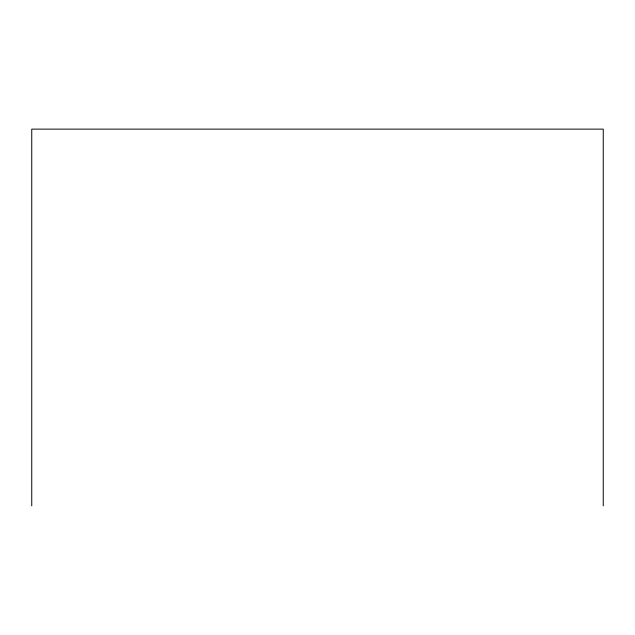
<?xml version="1.0" encoding="UTF-8"?>
<svg xmlns="http://www.w3.org/2000/svg" width="635" height="635" viewBox="0 0 635 635"><rect width="100%" height="100%" fill="white"/><g stroke="black" fill="none" stroke-linecap="round" stroke-linejoin="round"><path stroke-width="0.95" d="M603.25 505.873L603.25 129.127L31.75 129.127L31.75 505.873"/></g></svg>
